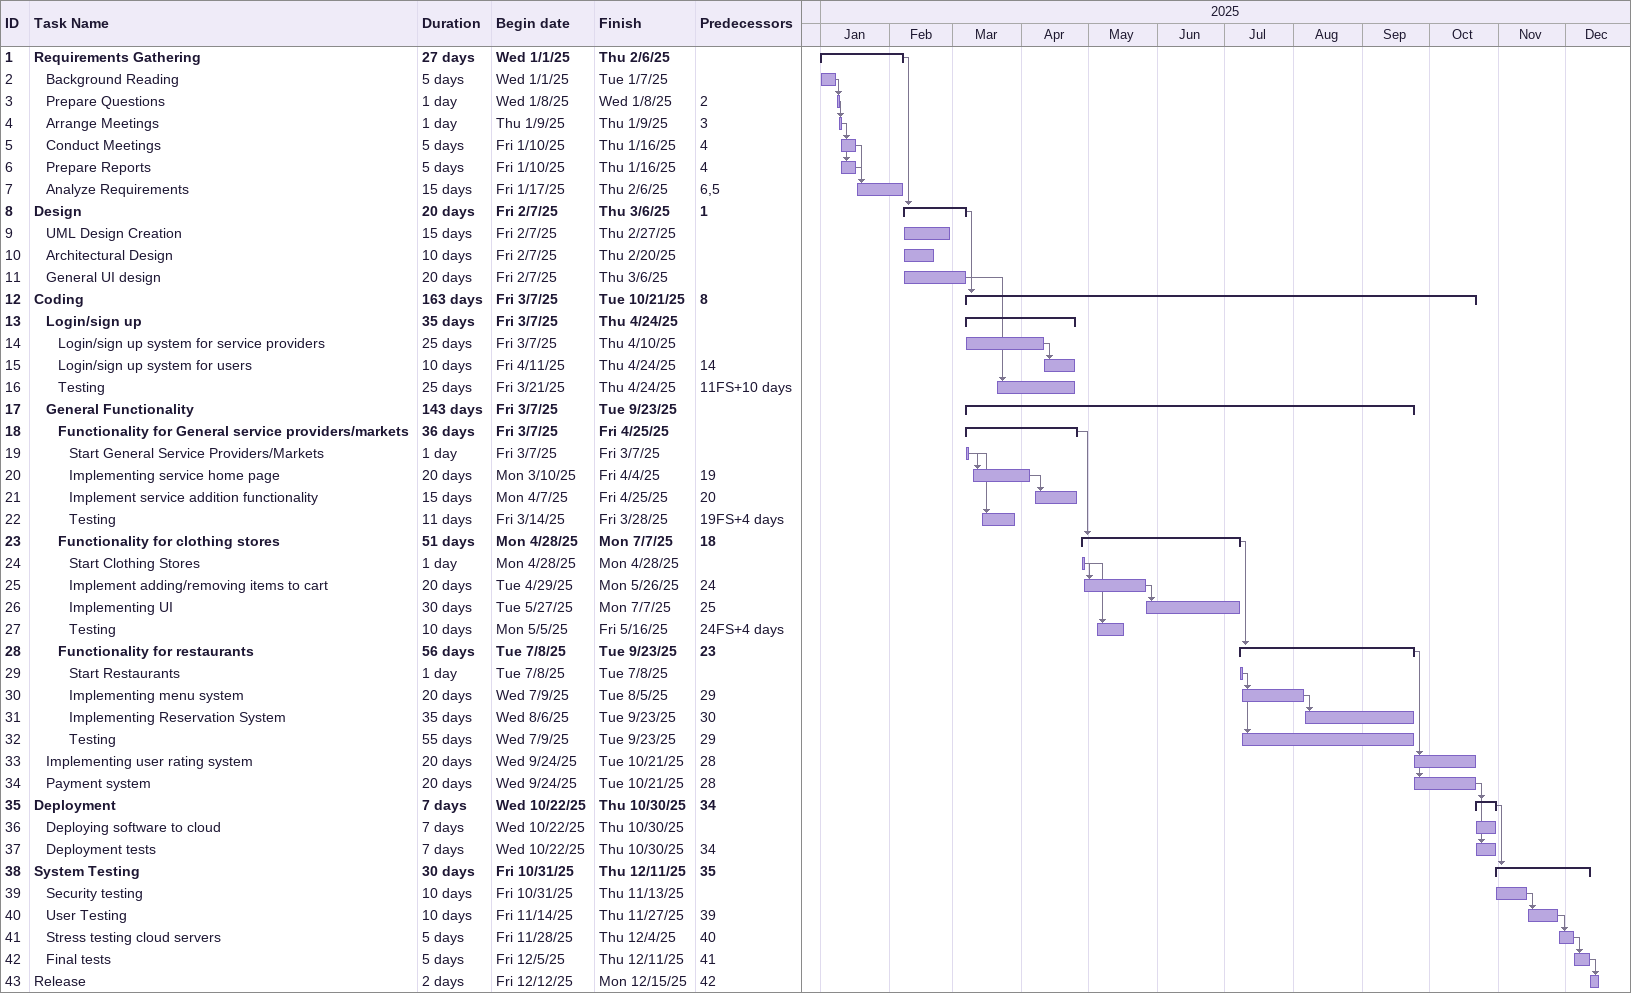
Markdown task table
| ID | Level | Task | Duration | Start | Finish | Predecessors |
|---|---|---|---|---|---|---|
| 1 | 1 | **Requirements Gathering** | 27d | 2025-01-01 | 2025-02-06 |  |
| 2 | 2 | Background Reading | 5d | 2025-01-01 | 2025-01-07 |  |
| 3 | 2 | Prepare Questions | 1d | 2025-01-08 | 2025-01-08 | 2 |
| 4 | 2 | Arrange Meetings | 1d | 2025-01-09 | 2025-01-09 | 3 |
| 5 | 2 | Conduct Meetings | 5d | 2025-01-10 | 2025-01-16 | 4 |
| 6 | 2 | Prepare Reports | 5d | 2025-01-10 | 2025-01-16 | 4 |
| 7 | 2 | Analyze Requirements | 15d | 2025-01-17 | 2025-02-06 | 6, 5 |
| 8 | 1 | **Design** | 20d | 2025-02-07 | 2025-03-06 | 1 |
| 9 | 2 | UML Design Creation | 15d | 2025-02-07 | 2025-02-27 |  |
| 10 | 2 | Architectural Design | 10d | 2025-02-07 | 2025-02-20 |  |
| 11 | 2 | General UI design | 20d | 2025-02-07 | 2025-03-06 |  |
| 12 | 1 | **Coding** | 163d | 2025-03-07 | 2025-10-21 | 8 |
| 13 | 2 | **Login/sign up** | 35d | 2025-03-07 | 2025-04-24 |  |
| 14 | 3 | Login/sign up system for service providers | 25d | 2025-03-07 | 2025-04-10 |  |
| 15 | 3 | Login/sign up system for users | 10d | 2025-04-11 | 2025-04-24 | 14 |
| 16 | 3 | Testing | 25d | 2025-03-21 | 2025-04-24 | 11FS+10d |
| 17 | 2 | **General Functionality** | 143d | 2025-03-07 | 2025-09-23 |  |
| 18 | 3 | **Functionality for General service providers/markets** | 36d | 2025-03-07 | 2025-04-25 |  |
| 19 | 4 | Start General Service Providers/Markets | 1d | 2025-03-07 | 2025-03-07 |  |
| 20 | 4 | Implementing service home page | 20d | 2025-03-10 | 2025-04-04 | 19 |
| 21 | 4 | Implement service addition functionality | 15d | 2025-04-07 | 2025-04-25 | 20 |
| 22 | 4 | Testing | 11d | 2025-03-14 | 2025-03-28 | 19FS+4d |
| 23 | 3 | **Functionality for clothing stores** | 51d | 2025-04-28 | 2025-07-07 | 18 |
| 24 | 4 | Start Clothing Stores | 1d | 2025-04-28 | 2025-04-28 |  |
| 25 | 4 | Implement adding/removing items to cart | 20d | 2025-04-29 | 2025-05-26 | 24 |
| 26 | 4 | Implementing UI | 30d | 2025-05-27 | 2025-07-07 | 25 |
| 27 | 4 | Testing | 10d | 2025-05-05 | 2025-05-16 | 24FS+4d |
| 28 | 3 | **Functionality for restaurants** | 56d | 2025-07-08 | 2025-09-23 | 23 |
| 29 | 4 | Start Restaurants | 1d | 2025-07-08 | 2025-07-08 |  |
| 30 | 4 | Implementing menu system | 20d | 2025-07-09 | 2025-08-05 | 29 |
| 31 | 4 | Implementing Reservation System | 35d | 2025-08-06 | 2025-09-23 | 30 |
| 32 | 4 | Testing | 55d | 2025-07-09 | 2025-09-23 | 29 |
| 33 | 2 | Implementing user rating system | 20d | 2025-09-24 | 2025-10-21 | 28 |
| 34 | 2 | Payment system | 20d | 2025-09-24 | 2025-10-21 | 28 |
| 35 | 1 | **Deployment** | 7d | 2025-10-22 | 2025-10-30 | 34 |
| 36 | 2 | Deploying software to cloud | 7d | 2025-10-22 | 2025-10-30 |  |
| 37 | 2 | Deployment tests | 7d | 2025-10-22 | 2025-10-30 | 34 |
| 38 | 1 | **System Testing** | 30d | 2025-10-31 | 2025-12-11 | 35 |
| 39 | 2 | Security testing | 10d | 2025-10-31 | 2025-11-13 |  |
| 40 | 2 | User Testing | 10d | 2025-11-14 | 2025-11-27 | 39 |
| 41 | 2 | Stress testing cloud servers | 5d | 2025-11-28 | 2025-12-04 | 40 |
| 42 | 2 | Final tests | 5d | 2025-12-05 | 2025-12-11 | 41 |
| 43 | 1 | Release | 2d | 2025-12-12 | 2025-12-15 | 42 |
